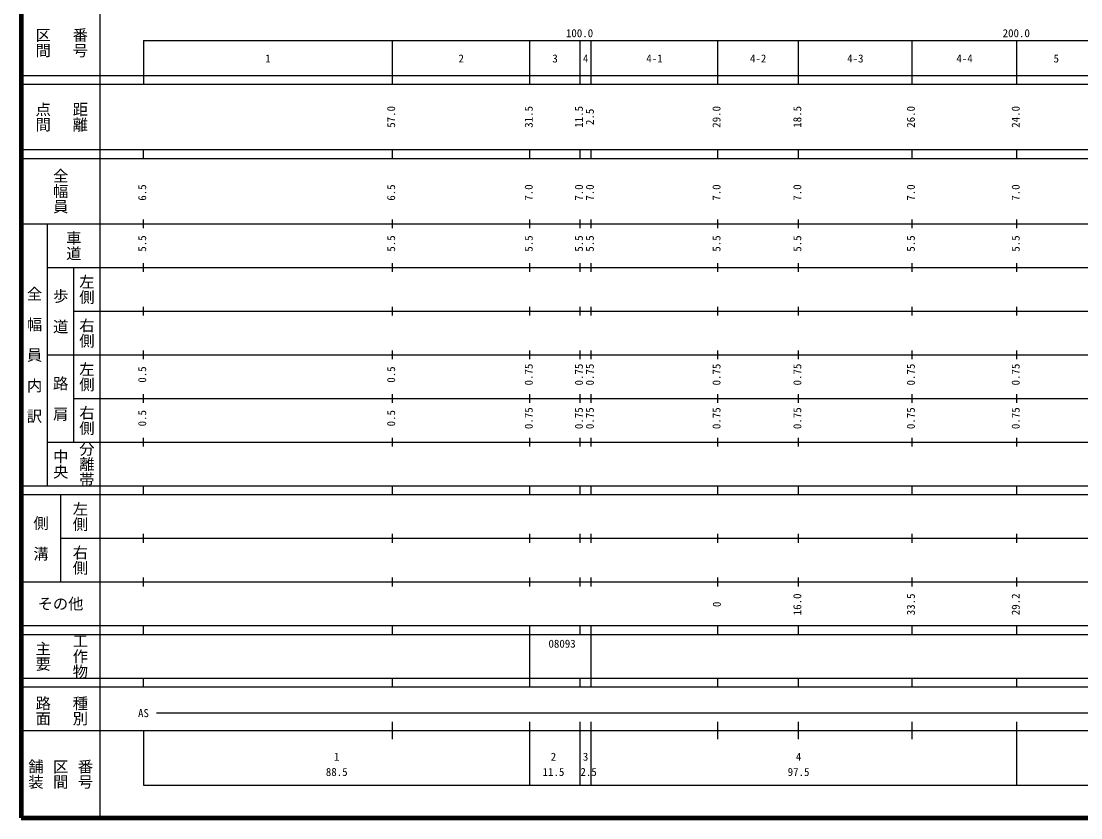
# Model space of a CAD drawing. Units: millimetres on the paper, enlarged 1000 times. Extents: x 40000 to 680000, y 20000 to 380000.
# Drawn here: x 40000 to 282622, y 20000 to 202409 of the extents above; entities that cross this region are included whole.
import ezdxf
from ezdxf.enums import TextEntityAlignment as Align

# ---------------------------------------------------------------- set-up
doc = ezdxf.new("R2010")
doc.units = ezdxf.units.MM
doc.header["$LTSCALE"] = 1000
doc.layers.add('M-TTL', color=2, linetype='Continuous', lineweight=140)
doc.layers.add('M-TTL-BAND', color=7, linetype='Continuous', lineweight=25)
doc.styles.add('@ＭＳ ゴシック', font='')
doc.styles.add('ＭＳ ゴシック', font='')
doc.styles.get('@ＭＳ ゴシック').set_extended_font_data('@MS Gothic')
doc.styles.get('ＭＳ ゴシック').set_extended_font_data('MS Gothic')

msp = doc.modelspace()

# ---------------------------------------------------------------- linework, layer by layer
at = {"layer": 'M-TTL'}
for p, q in [((40000, 380000), (40000, 20000)), ((40000, 20000), (680000, 20000))]:
    msp.add_line(p, q, dxfattribs=at)
at = {"layer": 'M-TTL-BAND'}
for p, q in [((58000, 370000), (58000, 20000)), ((68000, 198000), (579000, 198000)), ((68000, 198000), (68000, 188000)), ((125000, 188000), (125000, 198000)), ((156500, 188000), (156500, 198000)), ((168000, 188000), (168000, 198000)), ((170500, 188000), (170500, 198000)), ((199500, 188000), (199500, 198000)), ((218000, 188000), (218000, 198000)), ((244000, 188000), (244000, 198000)), ((268000, 188000), (268000, 198000)), ((40000, 190000), (579000, 190000)), ((40000, 188000), (579000, 188000)), ((40000, 173000), (579000, 173000)), ((68000, 171000), (68000, 173000)), ((125000, 171000), (125000, 173000)), ((156500, 171000), (156500, 173000)), ((168000, 171000), (168000, 173000)), ((170500, 171000), (170500, 173000)), ((199500, 171000), (199500, 173000)), ((218000, 171000), (218000, 173000)), ((244000, 171000), (244000, 173000)), ((268000, 171000), (268000, 173000)), ((40000, 171000), (579000, 171000)), ((40000, 156000), (579000, 156000)), ((46000, 96000), (46000, 156000)), ((68000, 155000), (68000, 157000)), ((125000, 155000), (125000, 157000)), ((156500, 155000), (156500, 157000)), ((168000, 155000), (168000, 157000)), ((170500, 155000), (170500, 157000)), ((199500, 155000), (199500, 157000)), ((218000, 155000), (218000, 157000)), ((244000, 155000), (244000, 157000)), ((268000, 155000), (268000, 157000)), ((46000, 146000), (579000, 146000)), ((52000, 146000), (52000, 106000)), ((68000, 145000), (68000, 147000)), ((125000, 145000), (125000, 147000)), ((156500, 145000), (156500, 147000)), ((168000, 145000), (168000, 147000)), ((170500, 145000), (170500, 147000)), ((199500, 145000), (199500, 147000)), ((218000, 145000), (218000, 147000)), ((244000, 145000), (244000, 147000)), ((268000, 145000), (268000, 147000)), ((52000, 136000), (579000, 136000)), ((68000, 135000), (68000, 137000)), ((125000, 135000), (125000, 137000)), ((156500, 135000), (156500, 137000)), ((168000, 135000), (168000, 137000)), ((170500, 135000), (170500, 137000)), ((199500, 135000), (199500, 137000)), ((218000, 135000), (218000, 137000)), ((244000, 135000), (244000, 137000)), ((268000, 135000), (268000, 137000)), ((68000, 125000), (68000, 127000)), ((125000, 125000), (125000, 127000)), ((156500, 125000), (156500, 127000)), ((168000, 125000), (168000, 127000)), ((170500, 125000), (170500, 127000)), ((199500, 125000), (199500, 127000)), ((218000, 125000), (218000, 127000)), ((244000, 125000), (244000, 127000)), ((268000, 125000), (268000, 127000)), ((46000, 126000), (579000, 126000)), ((68000, 115000), (68000, 117000)), ((125000, 115000), (125000, 117000)), ((156500, 115000), (156500, 117000)), ((168000, 115000), (168000, 117000)), ((170500, 115000), (170500, 117000)), ((199500, 115000), (199500, 117000)), ((218000, 115000), (218000, 117000)), ((244000, 115000), (244000, 117000)), ((268000, 115000), (268000, 117000)), ((52000, 116000), (579000, 116000)), ((68000, 105000), (68000, 107000)), ((125000, 105000), (125000, 107000)), ((156500, 105000), (156500, 107000)), ((168000, 105000), (168000, 107000)), ((170500, 105000), (170500, 107000)), ((199500, 105000), (199500, 107000)), ((218000, 105000), (218000, 107000)), ((244000, 105000), (244000, 107000)), ((268000, 105000), (268000, 107000)), ((46000, 106000), (579000, 106000)), ((40000, 96000), (579000, 96000)), ((68000, 94000), (68000, 96000)), ((125000, 94000), (125000, 96000)), ((156500, 94000), (156500, 96000)), ((168000, 94000), (168000, 96000)), ((170500, 94000), (170500, 96000)), ((199500, 94000), (199500, 96000)), ((218000, 94000), (218000, 96000)), ((244000, 94000), (244000, 96000)), ((268000, 94000), (268000, 96000)), ((40000, 94000), (579000, 94000)), ((49000, 94000), (49000, 74000)), ((68000, 83000), (68000, 85000)), ((125000, 83000), (125000, 85000)), ((156500, 83000), (156500, 85000)), ((168000, 83000), (168000, 85000)), ((170500, 83000), (170500, 85000)), ((199500, 83000), (199500, 85000)), ((218000, 83000), (218000, 85000)), ((244000, 83000), (244000, 85000)), ((268000, 83000), (268000, 85000)), ((49000, 84000), (579000, 84000)), ((40000, 74000), (579000, 74000)), ((68000, 73000), (68000, 75000)), ((125000, 73000), (125000, 75000)), ((156500, 73000), (156500, 75000)), ((168000, 73000), (168000, 75000)), ((170500, 73000), (170500, 75000)), ((199500, 73000), (199500, 75000)), ((218000, 73000), (218000, 75000)), ((244000, 73000), (244000, 75000)), ((268000, 73000), (268000, 75000)), ((40000, 64000), (579000, 64000)), ((68000, 62000), (68000, 64000)), ((125000, 62000), (125000, 64000)), ((156500, 62000), (156500, 64000)), ((168000, 62000), (168000, 64000)), ((170500, 62000), (170500, 64000)), ((199500, 62000), (199500, 64000)), ((218000, 62000), (218000, 64000)), ((244000, 62000), (244000, 64000)), ((268000, 62000), (268000, 64000)), ((40000, 62000), (579000, 62000)), ((156500, 52000), (156500, 62000)), ((170500, 52000), (170500, 62000)), ((40000, 52000), (579000, 52000)), ((68000, 50000), (68000, 52000)), ((125000, 50000), (125000, 52000)), ((156500, 50000), (156500, 52000)), ((168000, 50000), (168000, 52000)), ((170500, 50000), (170500, 52000)), ((199500, 50000), (199500, 52000)), ((218000, 50000), (218000, 52000)), ((244000, 50000), (244000, 52000)), ((268000, 50000), (268000, 52000)), ((40000, 50000), (579000, 50000)), ((71000, 44000), (565000, 44000)), ((125000, 38000), (125000, 42000)), ((156500, 27500), (156500, 42000)), ((168000, 27500), (168000, 42000)), ((170500, 27500), (170500, 42000)), ((199500, 38000), (199500, 42000)), ((218000, 38000), (218000, 42000)), ((244000, 38000), (244000, 42000)), ((268000, 27500), (268000, 42000)), ((40000, 40000), (579000, 40000)), ((68000, 40000), (68000, 27500)), ((68000, 27500), (579000, 27500))]:
    msp.add_line(p, q, dxfattribs=at)

# ---------------------------------------------------------------- texts
at = {"layer": 'M-TTL-BAND', "style": '@ＭＳ ゴシック'}
for s, p in [('区間', (45000, 197500)), ('番号', (53500, 197500)), ('点間', (45000, 180500)), ('距離', (53500, 180500)), ('全幅員', (49000, 163500)), ('車道', (52000, 151000)), ('左側', (55000, 141000)), ('全\u3000幅\u3000員\u3000内\u3000訳', (43000, 126000)), ('歩\u3000道', (49000, 136000)), ('右側', (55000, 131000)), ('左側', (55000, 121000)), ('路\u3000肩', (49000, 116000)), ('右側', (55000, 111000)), ('中央', (49000, 101000)), ('分離帯', (55000, 101000)), ('左側', (53500, 89000)), ('側\u3000溝', (44500, 84000)), ('右側', (53500, 79000)), ('工作物', (53500, 57000)), ('主要', (45000, 57000)), ('路面', (45000, 44500)), ('種別', (53500, 44500)), ('舗装', (43333, 30000)), ('区間', (49000, 30000)), ('番号', (54667, 30000))]:
    msp.add_text(s, height=2566, rotation=270, dxfattribs=at).set_placement(p, align=Align.MIDDLE_CENTER)
at = {"layer": 'M-TTL-BAND', "style": 'ＭＳ ゴシック'}
for s, p in [('100.0', (167844, 198195)), ('200.0', (267844, 198195)), ('1', (96500, 192405)), ('2', (140750, 192405)), ('3', (162250, 192405)), ('4', (169250, 192405)), ('4-1', (185000, 192405)), ('4-2', (208750, 192405)), ('4-3', (231000, 192405)), ('4-4', (256000, 192405)), ('5', (277000, 192405)), ('AS', (68000, 42500)), ('1', (112250, 32523)), ('2', (161872, 32523)), ('3', (169222, 32523)), ('4', (218000, 32523)), ('88.5', (112250, 29033)), ('11.5', (161872, 29033)), ('2.5', (169915, 29033)), ('97.5', (218000, 29033))]:
    msp.add_text(s, height=1833, dxfattribs=at).set_placement(p, align=Align.BOTTOM_CENTER)
for s, p in [('57.0', (126169, 180500)), ('31.5', (157669, 180500)), ('11.5', (169169, 180500)), ('2.5', (171669, 180500)), ('29.0', (200669, 180500)), ('18.5', (219169, 180500)), ('26.0', (245169, 180500)), ('24.0', (269169, 180500)), ('6.5', (69169, 163174)), ('6.5', (126169, 163174)), ('7.0', (157669, 163174)), ('7.0', (169169, 163174)), ('7.0', (171669, 163174)), ('7.0', (200669, 163174)), ('7.0', (219169, 163174)), ('7.0', (245169, 163174)), ('7.0', (269169, 163174)), ('5.5', (69169, 151500)), ('5.5', (126169, 151500)), ('5.5', (157669, 151500)), ('5.5', (169169, 151500)), ('5.5', (171669, 151500)), ('5.5', (200669, 151500)), ('5.5', (219169, 151500)), ('5.5', (245169, 151500)), ('5.5', (269169, 151500)), ('0.75', (157669, 121500)), ('0.75', (169169, 121500)), ('0.75', (171669, 121500)), ('0.75', (200669, 121500)), ('0.75', (219169, 121500)), ('0.75', (245169, 121500)), ('0.75', (269169, 121500)), ('0.5', (69169, 121500)), ('0.5', (126169, 121500)), ('0.5', (69169, 111500)), ('0.5', (126169, 111500)), ('0.75', (157669, 111500)), ('0.75', (169169, 111500)), ('0.75', (171669, 111500)), ('0.75', (200669, 111500)), ('0.75', (219169, 111500)), ('0.75', (245169, 111500)), ('0.75', (269169, 111500)), ('16.0', (219169, 68876)), ('33.5', (245169, 68876)), ('29.2', (269169, 68876)), ('0', (200735, 68876))]:
    msp.add_text(s, height=1833, rotation=90, dxfattribs=at).set_placement(p, align=Align.BOTTOM_CENTER)
msp.add_text('その他', height=2566, dxfattribs=at).set_placement((49000, 69000), align=Align.MIDDLE_CENTER)
msp.add_text('08093', height=1833, dxfattribs=at).set_placement((160732, 58405), align=Align.BOTTOM_LEFT)

doc.saveas('drawing.dxf')
